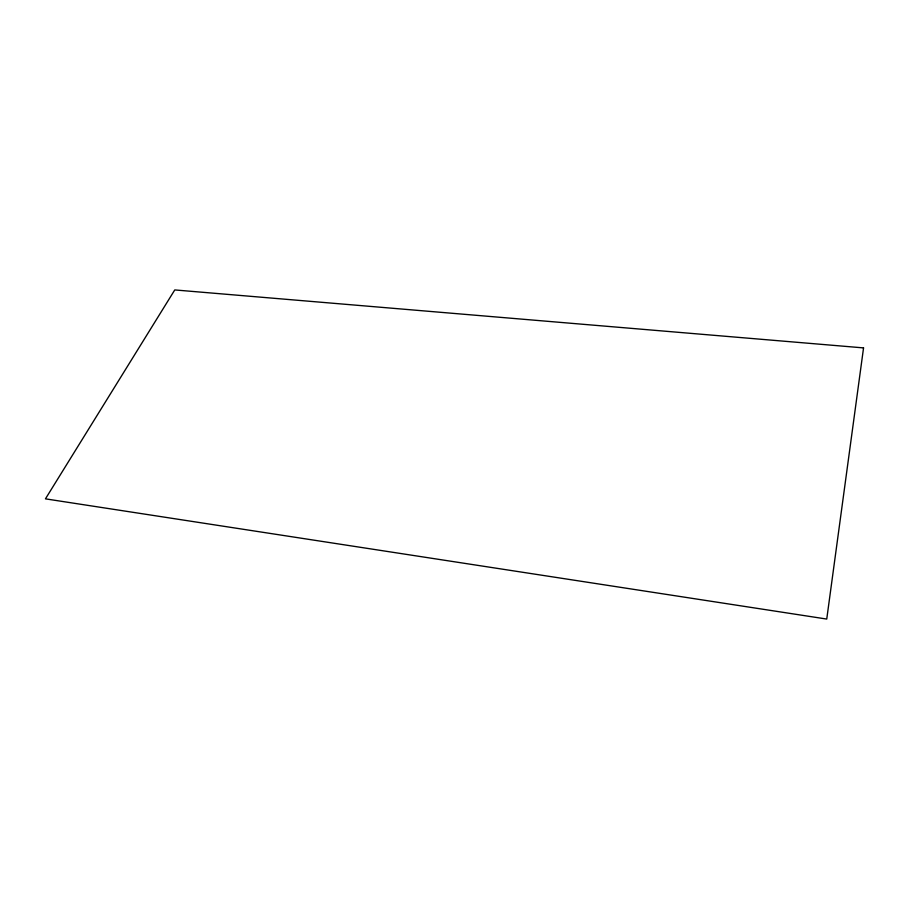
<?xml version="1.0" encoding="UTF-8"?>
<svg xmlns="http://www.w3.org/2000/svg" width="909" height="909" viewBox="0 0 909 909"><rect width="100%" height="100%" fill="white"/><g stroke="black" fill="none" stroke-linecap="round" stroke-linejoin="round"><path stroke-width="1.36" d="M863.55 347.897L826.747 619.063L45.45 498.848L174.767 289.937L863.55 347.897"/></g></svg>
